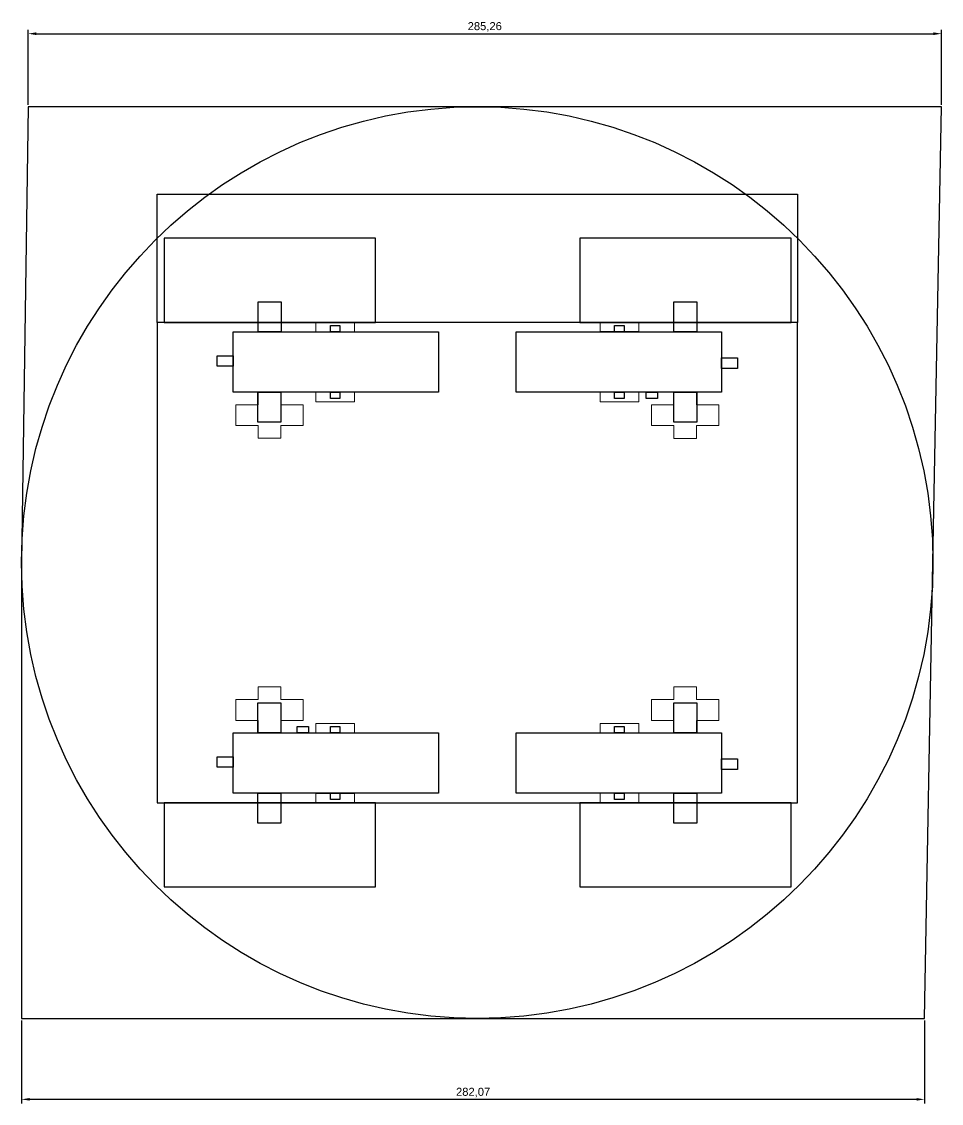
# Model space of a CAD drawing. Header units: millimetres. Extents: x 1473 to 3135, y 232 to 1758.
# Drawn here: x 2117.5 to 2404.8, y 721.5 to 1059.3 of the extents above; entities that cross this region are included whole.
import ezdxf

# ---------------------------------------------------------------- set-up
doc = ezdxf.new("R2010")
doc.units = ezdxf.units.MM
doc.layers.add('Layer 1', color=7, linetype='Continuous')
doc.styles.get("Standard").update_dxf_attribs({"font": 'arial.ttf'})
doc.dimstyles.new('ISO-25', dxfattribs={"dimtxt": 2.5, "dimasz": 2.5, "dimexe": 1.25, "dimexo": 0.625, "dimtad": 1, "dimtxsty": 'Standard', "dimcen": 2.5, "dimadec": 0, "dimazin": 0, "dimtfac": 1, "dimtmove": 0, "dimatfit": 3, "dimfxl": 1, "dimarcsym": 0})

# ---------------------------------------------------------------- blocks, each defined once
blk = doc.blocks.new('*D3')
at = {"color": 0, "lineweight": -2, "transparency": 16777216}
for p, q in [((2119.56, 1033.39), (2119.56, 1056.82)), ((2122.06, 1055.57), (2402.31, 1055.57)), ((2404.81, 1033.39), (2404.81, 1056.82))]:
    blk.add_line(p, q, dxfattribs=at)
at = {"color": 0, "transparency": 16777216}
for points in [[(2122.06, 1055.99), (2122.06, 1055.15), (2119.56, 1055.57)], [(2402.31, 1055.99), (2402.31, 1055.15), (2404.81, 1055.57)]]:
    blk.add_solid(points, dxfattribs=at)
at = {"layer": 'Defpoints', "color": 0, "transparency": 16777216}
for p in [(2404.81, 1055.57), (2119.56, 1032.76), (2404.81, 1032.76)]:
    blk.add_point(p, dxfattribs=at)
at = {"color": 0, "transparency": 16777216, "insert": (2262.18, 1057.7), "char_height": 2.5, "attachment_point": 5}
blk.add_mtext('285,26', dxfattribs=at)
blk = doc.blocks.new('*D4')
at = {"color": 0, "lineweight": -2, "transparency": 16777216}
for p, q in [((2117.51, 747.45), (2117.51, 721.54)), ((2399.58, 747.45), (2399.58, 721.54)), ((2397.08, 722.79), (2120.01, 722.79))]:
    blk.add_line(p, q, dxfattribs=at)
at = {"color": 0, "transparency": 16777216}
for points in [[(2120.01, 723.21), (2120.01, 722.38), (2117.51, 722.79)], [(2397.08, 723.21), (2397.08, 722.38), (2399.58, 722.79)]]:
    blk.add_solid(points, dxfattribs=at)
at = {"layer": 'Defpoints', "color": 0, "transparency": 16777216}
for p in [(2117.51, 748.07), (2399.58, 748.07), (2117.51, 722.79)]:
    blk.add_point(p, dxfattribs=at)
at = {"color": 0, "transparency": 16777216, "insert": (2258.54, 724.92), "char_height": 2.5, "attachment_point": 5}
blk.add_mtext('282,07', dxfattribs=at)

msp = doc.modelspace()

# ---------------------------------------------------------------- linework, layer by layer
for p, q in [((2310.249, 962.419), (2298.255, 962.419)), ((2209.454, 818.417), (2221.449, 818.417))]:
    msp.add_line(p, q)
for points in [[(2117.508, 890.418), (2117.508, 748.074), (2259.852, 748.074), (2399.577, 748.074), (2402.195, 890.418), (2404.814, 1032.761), (2119.555, 1032.761), (2117.508, 890.418)], [(2159.852, 965.418), (2159.852, 1005.418), (2359.852, 1005.418), (2359.852, 965.418), (2159.852, 965.418)], [(2162.027, 991.718), (2162.027, 965.418), (2228.027, 965.418), (2228.027, 991.718), (2162.027, 991.718)], [(2291.852, 991.718), (2291.852, 965.418), (2357.852, 965.418), (2357.852, 991.718), (2291.852, 991.718)], [(2195.027, 962.419), (2191.427, 962.419), (2191.427, 971.819), (2198.627, 971.819), (2198.627, 962.419), (2191.427, 962.419)], [(2324.852, 962.419), (2321.252, 962.419), (2321.252, 971.819), (2328.452, 971.819), (2328.452, 962.419), (2321.252, 962.419)], [(2359.852, 965.418), (2159.852, 965.418), (2159.852, 815.418), (2359.852, 815.418), (2359.852, 965.418)], [(2215.452, 964.419), (2216.952, 964.419), (2216.952, 962.419), (2213.952, 962.419), (2213.952, 964.419), (2216.952, 964.419)], [(2304.252, 962.419), (2302.752, 962.419), (2302.752, 964.419), (2305.752, 964.419), (2305.752, 962.419), (2302.752, 962.419)], [(2183.552, 943.619), (2183.552, 962.419), (2247.752, 962.419), (2247.752, 943.619), (2183.552, 943.619)], [(2336.152, 962.419), (2336.152, 943.619), (2271.952, 943.619), (2271.952, 962.419), (2336.152, 962.419)], [(2178.552, 953.019), (2178.552, 955.006), (2183.552, 955.006), (2183.552, 951.715), (2178.552, 951.715), (2178.552, 953.019)], [(2341.152, 953.019), (2341.152, 951.033), (2336.152, 951.033), (2336.152, 954.324), (2341.152, 954.324), (2341.152, 953.019)], [(2194.852, 943.619), (2198.452, 943.619), (2198.452, 934.219), (2191.252, 934.219), (2191.252, 943.619), (2198.452, 943.619)], [(2215.452, 943.619), (2216.952, 943.619), (2216.952, 941.619), (2213.952, 941.619), (2213.952, 943.619), (2216.952, 943.619)], [(2304.252, 941.619), (2302.752, 941.619), (2302.752, 943.619), (2305.752, 943.619), (2305.752, 941.619), (2302.752, 941.619)], [(2312.602, 941.619), (2312.602, 943.619), (2316.102, 943.619), (2316.102, 941.619), (2312.602, 941.619)], [(2324.852, 934.219), (2321.252, 934.219), (2321.252, 943.619), (2328.452, 943.619), (2328.452, 934.219), (2321.252, 934.219)], [(2194.852, 846.617), (2198.452, 846.617), (2198.452, 837.217), (2191.252, 837.217), (2191.252, 846.617), (2198.452, 846.617)], [(2324.852, 837.217), (2321.252, 837.217), (2321.252, 846.617), (2328.452, 846.617), (2328.452, 837.217), (2321.252, 837.217)], [(2207.102, 839.217), (2207.102, 837.217), (2203.602, 837.217), (2203.602, 839.217), (2207.102, 839.217)], [(2215.452, 839.217), (2216.952, 839.217), (2216.952, 837.217), (2213.952, 837.217), (2213.952, 839.217), (2216.952, 839.217)], [(2304.252, 837.217), (2302.752, 837.217), (2302.752, 839.217), (2305.752, 839.217), (2305.752, 837.217), (2302.752, 837.217)], [(2183.552, 818.417), (2183.552, 837.217), (2247.752, 837.217), (2247.752, 818.417), (2183.552, 818.417)], [(2336.152, 837.217), (2336.152, 818.417), (2271.952, 818.417), (2271.952, 837.217), (2336.152, 837.217)], [(2178.552, 827.817), (2178.552, 829.803), (2183.552, 829.803), (2183.552, 826.512), (2178.552, 826.512), (2178.552, 827.817)], [(2341.152, 827.817), (2341.152, 825.83), (2336.152, 825.83), (2336.152, 829.121), (2341.152, 829.121), (2341.152, 827.817)], [(2194.852, 818.417), (2198.452, 818.417), (2198.452, 809.017), (2191.252, 809.017), (2191.252, 818.417), (2198.452, 818.417)], [(2215.452, 818.417), (2216.952, 818.417), (2216.952, 816.417), (2213.952, 816.417), (2213.952, 818.417), (2216.952, 818.417)], [(2304.252, 816.417), (2302.752, 816.417), (2302.752, 818.417), (2305.752, 818.417), (2305.752, 816.417), (2302.752, 816.417)], [(2324.852, 809.017), (2321.252, 809.017), (2321.252, 818.417), (2328.452, 818.417), (2328.452, 809.017), (2321.252, 809.017)], [(2162.027, 815.418), (2162.027, 789.118), (2228.027, 789.118), (2228.027, 815.418), (2162.027, 815.418)], [(2291.852, 815.418), (2291.852, 789.118), (2357.852, 789.118), (2357.852, 815.418), (2291.852, 815.418)]]:
    msp.add_lwpolyline(points)
msp.add_circle((2259.852, 890.418), 142.344)
at = {"layer": 'Layer 1', "lineweight": 0}
for points in [[(2221.449, 965.418), (2221.449, 962.419), (2209.419, 962.419), (2209.419, 965.418)], [(2310.285, 962.419), (2298.255, 962.419), (2298.255, 965.418)], [(2310.285, 965.418), (2310.285, 962.419)], [(2184.442, 939.703), (2191.427, 939.703), (2191.427, 943.725), (2198.448, 943.725), (2198.448, 939.703), (2205.433, 939.703), (2205.433, 933.212), (2198.448, 933.212), (2198.448, 929.226), (2191.427, 929.226), (2191.427, 933.212), (2184.442, 933.212), (2184.442, 939.703)], [(2209.419, 943.619), (2221.449, 943.619), (2221.449, 940.621), (2209.419, 940.621), (2209.419, 943.619)], [(2310.285, 940.621), (2298.255, 940.621), (2298.255, 943.619), (2310.285, 943.619), (2310.285, 940.621)], [(2335.261, 933.212), (2328.276, 933.212), (2328.276, 929.191), (2321.256, 929.191), (2321.256, 933.212), (2314.271, 933.212), (2314.271, 939.703), (2321.256, 939.703), (2321.256, 943.69), (2328.276, 943.69), (2328.276, 939.703), (2335.261, 939.703), (2335.261, 933.212)], [(2184.442, 847.623), (2191.427, 847.623), (2191.427, 851.645), (2198.448, 851.645), (2198.448, 847.623), (2205.433, 847.623), (2205.433, 841.132), (2198.448, 841.132), (2198.448, 837.146), (2191.427, 837.146), (2191.427, 841.132), (2184.442, 841.132), (2184.442, 847.623)], [(2335.261, 841.132), (2328.276, 841.132), (2328.276, 837.111), (2321.256, 837.111), (2321.256, 841.132), (2314.271, 841.132), (2314.271, 847.623), (2321.256, 847.623), (2321.256, 851.61), (2328.276, 851.61), (2328.276, 847.623), (2335.261, 847.623), (2335.261, 841.132)], [(2209.419, 840.215), (2221.449, 840.215), (2221.449, 837.217), (2209.419, 837.217), (2209.419, 840.215)], [(2310.285, 837.217), (2298.255, 837.217), (2298.255, 840.215), (2310.285, 840.215), (2310.285, 837.217)], [(2209.419, 815.418), (2209.419, 818.417)], [(2209.419, 818.417), (2221.449, 818.417), (2221.449, 815.418)], [(2298.255, 815.418), (2298.255, 818.417), (2310.285, 818.417), (2310.285, 815.418)]]:
    msp.add_lwpolyline(points, dxfattribs=at)

# ---------------------------------------------------------------- dimensions: what is measured, and where the dimension line sits
for base, p1, p2, picture, middle in [((2404.814, 1055.569), (2119.555, 1032.761), (2404.814, 1032.761), '*D3', (2262.184, 1057.697)), ((2117.508, 722.792), (2399.577, 748.074), (2117.508, 748.074), '*D4', (2258.543, 724.919))]:
    dim = msp.add_linear_dim(base=base, p1=p1, p2=p2, dimstyle='ISO-25')
    dim.commit()
    dim.dimension.update_dxf_attribs({"geometry": picture, "text_midpoint": middle})

doc.saveas('drawing.dxf')
